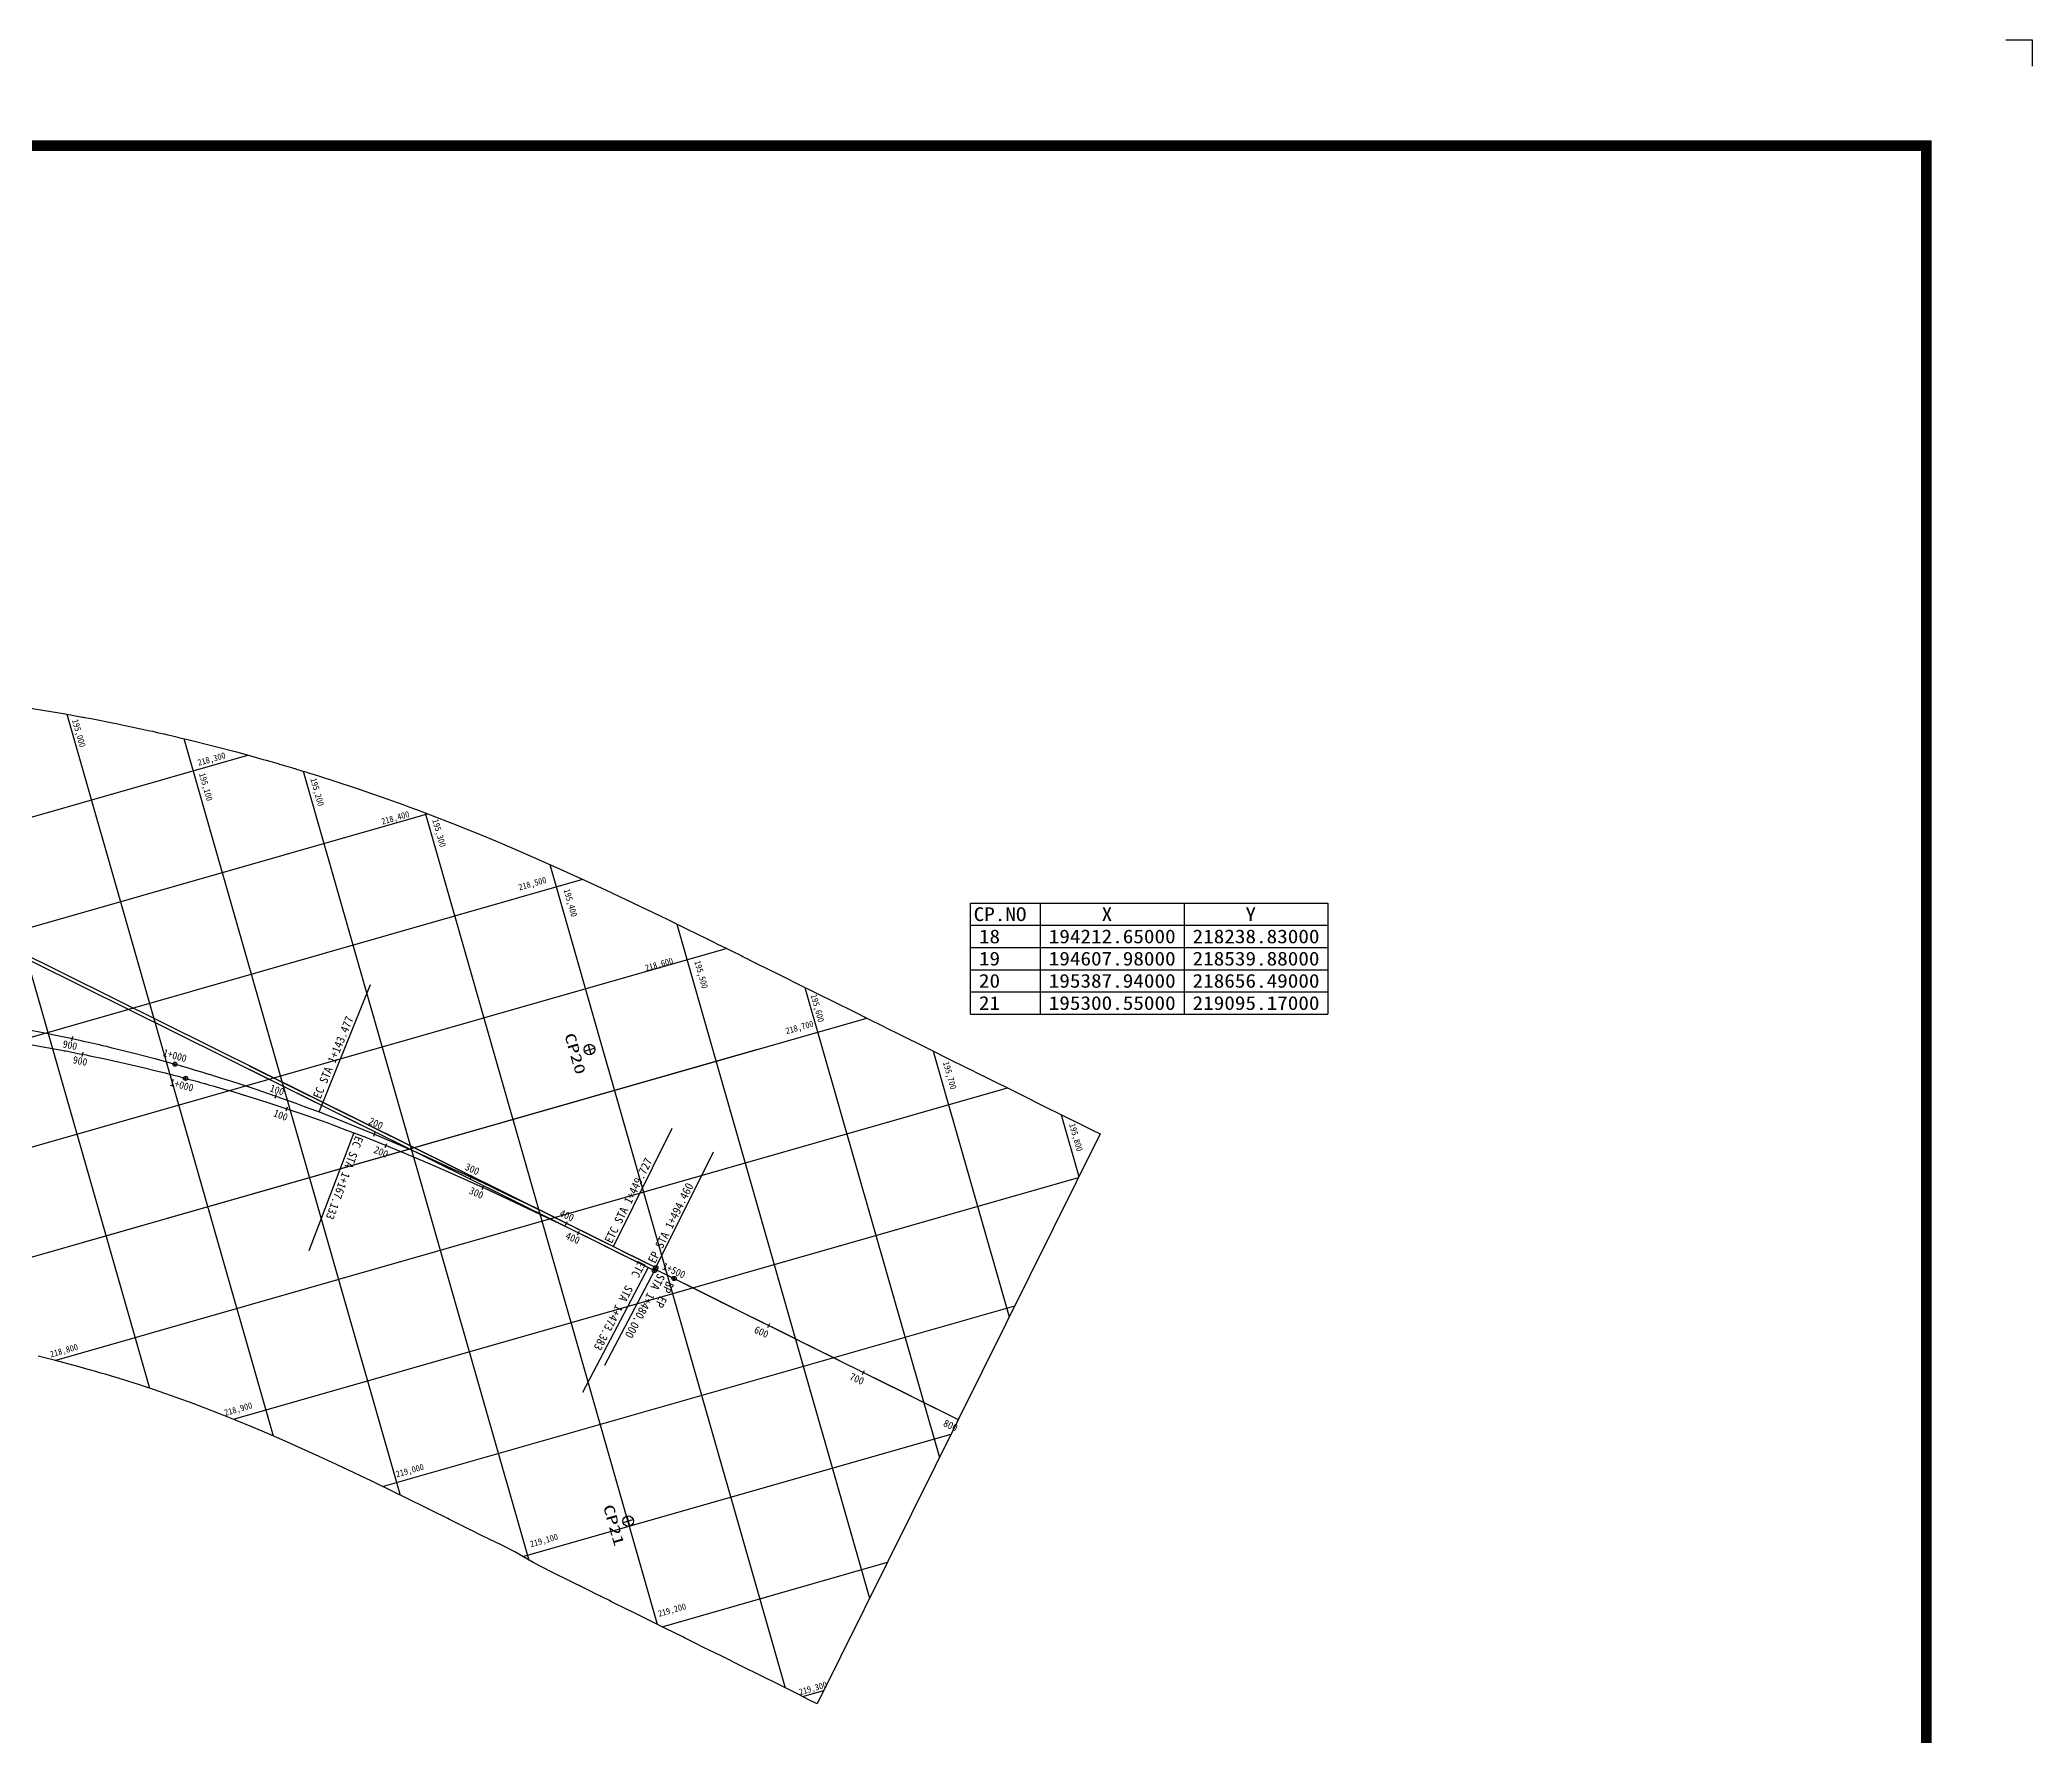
# Model space of a CAD drawing. Header units: feet. Extents: x 224529 to 228734, y 195072 to 198042.
# Drawn here: x 226851 to 228734, y 196439 to 198042 of the extents above; entities that cross this region are included whole.
import ezdxf
from ezdxf.enums import TextEntityAlignment as Align

# ---------------------------------------------------------------- set-up
doc = ezdxf.new("R2010")
doc.units = ezdxf.units.FT
doc.header["$LTSCALE"] = 10
doc.header["$MEASUREMENT"] = 0
for name, color, linetype in [('CA-ALGN-CNTL', 2, 'CONTINUOUS'), ('CA-ALGN-IPSM', 2, 'CONTINUOUS'), ('CA-ALGN-STSM', 2, 'CONTINUOUS'), ('CA-ALGN-SUBL', 1, 'CONTINUOUS'), ('CA-ALGN-SUBT', 2, 'CONTINUOUS'), ('CA-ALGN-TEXT', 3, 'CONTINUOUS'), ('CA-TABL-LIN1', 4, 'CONTINUOUS'), ('CA-TABL-LIN2', 1, 'CONTINUOUS'), ('CA-TABL-TEX2', 3, 'CONTINUOUS'), ('CV-GRID-LINE', 1, 'CONTINUOUS'), ('CV-GRID-TEXT', 4, 'CONTINUOUS'), ('CV-SURV-SYMB', 3, 'CONTINUOUS'), ('CV-SURV-TEXT', 3, 'CONTINUOUS'), ('CX-BORD', 3, 'CONTINUOUS'), ('CX-BORD-LIN1', 4, 'CONTINUOUS'), ('CX-BORD-LIN2', 3, 'CONTINUOUS'), ('CX-BORD-TEX2', 7, 'CONTINUOUS'), ('CX-BORD-TEX3', 6, 'CONTINUOUS'), ('CX-MISC', 2, 'CONTINUOUS'), ('CZ-LIN1', 7, 'CONTINUOUS')]:
    doc.layers.add(name, color=color, linetype=linetype)
doc.styles.add('GHS', font='DotumChe.ttf')
doc.styles.add('HS', font='DotumChe.ttf')
doc.styles.add('RP2', font='DotumChe.ttf')
doc.styles.add('TB_TEXT', font='DotumChe.ttf')
doc.styles.add('TB_WBTXT', font='H2GTRE.TTF')
doc.styles.add('TB_WMTXT', font='DotumChe.ttf')

# ---------------------------------------------------------------- blocks, each defined once
blk = doc.blocks.new('CXBLKA1-KHCA')
at = {"layer": 'CX-BORD-LIN1', "const_width": 2}
blk.add_lwpolyline([(796, 0), (0, 0), (0, 554), (796, 554)], close=True, dxfattribs=at)
at = {"layer": 'CX-MISC'}
blk.add_line((811, 574), (816, 574), dxfattribs=at)
blk.add_lwpolyline([(811, 574), (816, 574), (816, 569)], dxfattribs=at)
at = {"layer": 'CX-BORD-LIN1', "style": 'TB_TEXT'}
for tag, height, p in [('TR_RNUM4', 3, (285.11, 26.64)), ('TR_RDAT4', 3.5, (317.5, 27)), ('TR_DGN4', 3.5, (459.12, 27)), ('TR_CHK4', 3.5, (499.12, 27)), ('TR_APP4', 3.5, (539.12, 27)), ('TR_RDAT3', 3.5, (317.5, 21)), ('TR_DGN3', 3.5, (459.12, 21)), ('TR_CHK3', 3.5, (499.12, 21)), ('TR_APP3', 3.5, (539.12, 21)), ('TR_RNUM3', 3, (285.11, 20.64)), ('TR_RNUM2', 3, (285.11, 14.64)), ('TR_RDAT2', 3.5, (317.5, 15)), ('TR_DGN2', 3.5, (459.12, 15)), ('TR_CHK2', 3.5, (499.12, 15)), ('TR_APP2', 3.5, (539.12, 15)), ('TR_RNUM1', 3, (285.11, 8.64)), ('TR_RDAT1', 3.5, (317.5, 9)), ('TR_DGN1', 3.5, (459.12, 9)), ('TR_CHK1', 3.5, (499.12, 9)), ('TR_APP1', 3.5, (539.12, 9))]:
    blk.add_attdef(tag, text='', height=height, dxfattribs=at).set_placement(p, align=Align.MIDDLE_CENTER)
for tag, p in [('TR_RCON4', (342.3, 27)), ('TR_RCON3', (342.3, 21)), ('TR_RCON2', (342.3, 15)), ('TR_RCON1', (342.3, 9))]:
    blk.add_attdef(tag, text='', height=3.5, dxfattribs=at).set_placement(p, align=Align.MIDDLE_LEFT)
at = {"layer": 'CX-BORD-LIN2', "style": 'TB_TEXT'}
blk.add_attdef('TD_VERSION', text='', height=3, rotation=90, dxfattribs=at).set_placement((800.5, 48.01), align=Align.MIDDLE_CENTER)
at = {"layer": 'CX-BORD-TEX2', "style": 'TB_WMTXT'}
for tag, height, p in [('TB_CNAME', 5, (15.34, 531.83)), ('TB_CSCOP', 4, (16.63, 523.83))]:
    blk.add_attdef(tag, text='', height=height, dxfattribs=at).set_placement(p, align=Align.BOTTOM_LEFT)
at = {"layer": 'CX-BORD-TEX2', "style": 'TB_WBTXT'}
for tag, height, p in [('TB_MTITIL', 10, (398, 533.33)), ('TB_STITL', 7, (398, 518.33))]:
    blk.add_attdef(tag, text='', height=height, dxfattribs=at).set_placement(p, align=Align.MIDDLE_CENTER)
at = {"layer": 'CX-BORD-TEX3', "style": 'TB_TEXT'}
for tag, height, p in [('TD_DCOMP', 4.5, (217.5, 25)), ('TD_CSECT', 4.5, (611, 25)), ('TD_CDIST', 4.5, (656, 25)), ('TD_DNAME_TOP', 4.5, (755, 25)), ('TD_DNAME_MAIN', 4.5, (755, 19.01)), ('TD_CCOMP', 4.5, (217.5, 15)), ('TD_HSCAL', 4.5, (626.7, 15.24)), ('TD_VSCAL', 4.5, (655.78, 15.24)), ('TD_DNAME_BOT', 3, (755, 13.65)), ('TD_CNAME', 5, (65, 5.75)), ('TD_FIELD', 4.5, (182.5, 5.53)), ('TD_CSTEP', 4.5, (253.24, 5.53)), ('TD_DWGCODE', 4.5, (641, 5.39)), ('TD_DWGNO', 4.5, (755, 5.39))]:
    blk.add_attdef(tag, text='', height=height, dxfattribs=at).set_placement(p, align=Align.MIDDLE_CENTER)

msp = doc.modelspace()

# ---------------------------------------------------------------- linework, layer by layer
at = {"layer": 'CA-ALGN-CNTL'}
for points in [[(226841.8, 197091.7), (226851.9, 197089.9), (226871.5, 197086.4), (226873.8, 197085.9), (226875.2, 197085.7), (226888.2, 197083.1), (226891.2, 197082.6), (226894.6, 197081.9), (226898, 197081.2), (226910.8, 197078.5), (226930.3, 197074.2), (226949.8, 197069.6), (226959.5, 197067.3), (226969.2, 197064.9), (226976, 197063.1), (226982.7, 197061.4), (226984.2, 197061), (226988.5, 197059.8), (227000.1, 197056.7), (227001.1, 197056.4), (227001.6, 197056.3), (227002.5, 197056), (227006.5, 197054.9), (227006.9, 197054.8), (227007.8, 197054.5), (227009.4, 197054.1), (227010.3, 197053.8), (227015.5, 197052.4), (227017.4, 197051.8), (227027, 197049), (227029, 197048.5), (227046.2, 197043.3), (227065.3, 197037.3), (227084.3, 197031), (227089, 197029.5), (227093.8, 197027.8), (227094.1, 197027.7), (227094.7, 197027.5), (227103.2, 197024.6), (227122.1, 197017.9), (227126.8, 197016.2), (227126.8, 197016.2), (227140.8, 197010.9), (227147.5, 197008.4), (227159.5, 197003.8), (227178.1, 196996.4), (227196.6, 196988.8), (227215, 196981), (227233.3, 196973), (227251.6, 196964.9), (227269.8, 196956.6), (227288, 196948.2), (227306.1, 196939.7), (227324.1, 196931.1), (227333.1, 196926.7), (227342.1, 196922.4), (227355.6, 196915.8), (227357.4, 196914.9), (227360.1, 196913.6), (227378, 196904.8), (227379.8, 196903.9), (227382.5, 196902.6), (227385.2, 196901.2), (227392.4, 196897.7), (227396, 196895.9), (227413.9, 196887), (227425.9, 196881.1), (227431.8, 196878.1)], [(226842.3, 197105.3), (226861.9, 197101.5), (226864.4, 197101), (226867.3, 197100.4), (226873.7, 197099), (226881.5, 197097.4), (226884, 197096.8), (226888.4, 197095.9), (226891.8, 197095.1), (226896.7, 197094), (226899.6, 197093.3), (226901, 197093), (226904, 197092.3), (226906.9, 197091.7), (226909.8, 197091), (226913.7, 197090.1), (226918.8, 197088.8), (226920.5, 197088.4), (226939.9, 197083.6), (226959.3, 197078.5), (226965, 197076.9), (226978.5, 197073.2), (226980, 197072.8), (226982.4, 197072.1), (226985.3, 197071.3), (226991, 197069.6), (226993, 197069), (226997.7, 197067.6), (227003.5, 197065.9), (227004.9, 197065.5), (227005.4, 197065.3), (227006.4, 197065), (227010.2, 197063.9), (227010.7, 197063.7), (227014, 197062.7), (227015.3, 197062.3), (227016.9, 197061.8), (227020.7, 197060.6), (227025.5, 197059.1), (227036, 197055.8), (227054.9, 197049.5), (227073.9, 197043), (227092.7, 197036.3), (227096, 197035.1), (227100.7, 197033.3), (227101.1, 197033.1), (227101.7, 197032.9), (227111.4, 197029.3), (227114.7, 197028), (227130.1, 197022.1), (227148.6, 197014.6), (227167.1, 197007), (227185.5, 196999.2), (227203.9, 196991.2), (227222.1, 196983), (227240.3, 196974.7), (227258.5, 196966.3), (227276.5, 196957.7), (227294.6, 196949.1), (227312.6, 196940.4), (227330.6, 196931.6), (227348.5, 196922.8), (227355.7, 196919.3), (227357.9, 196918.2), (227366.4, 196913.9), (227369.6, 196912.4), (227371.4, 196911.5), (227380.3, 196907.1), (227382.1, 196906.2), (227384.4, 196905.1), (227384.6, 196904.9), (227391.1, 196901.7), (227393.1, 196900.7), (227398.7, 196897.9), (227402.3, 196896.2), (227420.2, 196887.3), (227433.1, 196880.8)], [(227043.9, 197053.2), (227054.9, 197049.5), (227073.9, 197043), (227092.7, 197036.3), (227096, 197035.1), (227100.7, 197033.3), (227101.1, 197033.1), (227101.7, 197032.9), (227111.4, 197029.3), (227114.7, 197028), (227130.1, 197022.1), (227148.6, 197014.6), (227167.1, 197007), (227185.5, 196999.2), (227203.9, 196991.2), (227222.1, 196983), (227240.3, 196974.7), (227258.5, 196966.3), (227276.5, 196957.7), (227294.6, 196949.1), (227312.6, 196940.4), (227330.6, 196931.6), (227348.5, 196922.8), (227355.7, 196919.3), (227357.9, 196918.2), (227366.4, 196913.9), (227369.6, 196912.4), (227371.4, 196911.5), (227380.3, 196907.1), (227382.1, 196906.2), (227384.4, 196905.1), (227384.6, 196904.9), (227391.1, 196901.7), (227393.1, 196900.7), (227398.7, 196897.9), (227402.3, 196896.2), (227420.2, 196887.3), (227433.1, 196880.8)], [(227041.8, 197044.6), (227046.2, 197043.3), (227065.3, 197037.3), (227084.3, 197031), (227089, 197029.5), (227093.8, 197027.8), (227094.1, 197027.7), (227094.7, 197027.5), (227103.2, 197024.6), (227122.1, 197017.9), (227126.8, 197016.2), (227126.8, 197016.2), (227140.8, 197010.9), (227147.5, 197008.4), (227159.5, 197003.8), (227178.1, 196996.4), (227196.6, 196988.8), (227215, 196981), (227233.3, 196973), (227251.6, 196964.9), (227269.8, 196956.6), (227288, 196948.2), (227306.1, 196939.7), (227324.1, 196931.1), (227333.1, 196926.7), (227342.1, 196922.4), (227355.6, 196915.8), (227357.4, 196914.9), (227360.1, 196913.6), (227378, 196904.8), (227379.8, 196903.9), (227382.5, 196902.6), (227385.2, 196901.2), (227392.4, 196897.7), (227396, 196895.9), (227413.9, 196887), (227425.9, 196881.1), (227431.8, 196878.1)], [(227432.5, 196879.5), (227450.4, 196870.6), (227468.3, 196861.7), (227486.2, 196852.8), (227492.5, 196849.7), (227492.9, 196849.5), (227494.7, 196848.6), (227495.6, 196848.1), (227496.5, 196847.7), (227504.1, 196843.9), (227509.5, 196841.2), (227522, 196835), (227522, 196835), (227524.7, 196833.7), (227540, 196826.1), (227543.4, 196824.4), (227557.9, 196817.2), (227575.8, 196808.3), (227591.9, 196800.3), (227593.7, 196799.5), (227597.3, 196797.7), (227603.1, 196794.8), (227611.6, 196790.6), (227622.4, 196785.2), (227629.5, 196781.7), (227647.4, 196772.8), (227665.4, 196763.9), (227683.3, 196755), (227701.2, 196746.1), (227711.9, 196740.8), (227719.1, 196737.2)], [(227432.5, 196879.5), (227450.4, 196870.6), (227468.3, 196861.7), (227486.2, 196852.8), (227492.5, 196849.7), (227492.9, 196849.5), (227494.7, 196848.6), (227495.6, 196848.1), (227496.5, 196847.7), (227504.1, 196843.9), (227509.5, 196841.2), (227522, 196835), (227522, 196835), (227524.7, 196833.7), (227540, 196826.1), (227543.4, 196824.4), (227557.9, 196817.2), (227575.8, 196808.3), (227591.9, 196800.3), (227593.7, 196799.5), (227597.3, 196797.7), (227603.1, 196794.8), (227611.6, 196790.6), (227622.4, 196785.2), (227629.5, 196781.7), (227647.4, 196772.8), (227665.4, 196763.9), (227683.3, 196755), (227701.2, 196746.1), (227711.9, 196740.8), (227719.1, 196737.2)], [(227432.5, 196879.5), (227450.4, 196870.6), (227468.3, 196861.7), (227486.2, 196852.8), (227492.5, 196849.7), (227492.9, 196849.5), (227494.7, 196848.6), (227495.6, 196848.1), (227496.5, 196847.7), (227504.1, 196843.9), (227509.5, 196841.2), (227522, 196835), (227522, 196835), (227524.7, 196833.7), (227540, 196826.1), (227543.4, 196824.4), (227557.9, 196817.2), (227575.8, 196808.3), (227591.9, 196800.3), (227593.7, 196799.5), (227597.3, 196797.7), (227603.1, 196794.8), (227611.6, 196790.6), (227622.4, 196785.2), (227629.5, 196781.7), (227647.4, 196772.8), (227665.4, 196763.9), (227683.3, 196755), (227701.2, 196746.1), (227711.9, 196740.8), (227719.1, 196737.2)]]:
    msp.add_lwpolyline(points, dxfattribs=at)
at = {"layer": 'CA-ALGN-IPSM', "linetype": 'Continuous'}
for centre in [(227432.5, 196879.5), (227432.5, 196879.5), (227433.1, 196880.8), (227433.1, 196880.8), (227431.8, 196878.1), (227431.8, 196878.1)]:
    msp.add_circle(centre, 2, dxfattribs=at)
at = {"layer": 'CA-ALGN-STSM', "linetype": 'Continuous'}
for p, q in [((226881.1, 197095.4), (226881.9, 197099.3)), ((226890.8, 197080.6), (226891.6, 197084.5)), ((226978, 197071.3), (226979.1, 197075.1)), ((226978, 197071.3), (226979.1, 197075.1)), ((226988, 197057.9), (226989, 197061.7)), ((226988, 197057.9), (226989, 197061.7)), ((227073.2, 197041.1), (227074.5, 197044.9)), ((227073.2, 197041.1), (227074.5, 197044.9)), ((227083.7, 197029.1), (227084.9, 197032.9)), ((227083.7, 197029.1), (227084.9, 197032.9)), ((227166.4, 197005.1), (227167.9, 197008.8)), ((227166.4, 197005.1), (227167.9, 197008.8)), ((227177.3, 196994.5), (227178.8, 196998.2)), ((227177.3, 196994.5), (227178.8, 196998.2)), ((227257.6, 196964.5), (227259.3, 196968.1)), ((227257.6, 196964.5), (227259.3, 196968.1)), ((227269, 196954.8), (227270.6, 196958.4)), ((227269, 196954.8), (227270.6, 196958.4)), ((227347.6, 196921), (227349.4, 196924.6)), ((227347.6, 196921), (227349.4, 196924.6)), ((227359.2, 196911.8), (227361, 196915.4)), ((227359.2, 196911.8), (227361, 196915.4)), ((227449.5, 196868.8), (227451.3, 196872.4)), ((227449.5, 196868.8), (227451.3, 196872.4)), ((227449.5, 196868.8), (227451.3, 196872.4)), ((227449.5, 196868.8), (227451.3, 196872.4)), ((227539.1, 196824.3), (227540.8, 196827.9)), ((227539.1, 196824.3), (227540.8, 196827.9)), ((227539.1, 196824.3), (227540.8, 196827.9)), ((227628.6, 196779.9), (227630.4, 196783.5)), ((227628.6, 196779.9), (227630.4, 196783.5)), ((227628.6, 196779.9), (227630.4, 196783.5)), ((227718.2, 196735.4), (227720, 196739)), ((227718.2, 196735.4), (227720, 196739)), ((227718.2, 196735.4), (227720, 196739))]:
    msp.add_line(p, q, dxfattribs=at)
for centre in [(226978.5, 197073.2), (226988.5, 197059.8), (227450.4, 196870.6), (227450.4, 196870.6)]:
    msp.add_circle(centre, 2, dxfattribs=at)
at = {"layer": 'CA-ALGN-SUBL', "linetype": 'Continuous'}
for p, q in [((227114.7, 197028), (227163.5, 197148.4)), ((227114.7, 197028), (227163.5, 197148.4)), ((227393.1, 196900.7), (227448.6, 197012.8)), ((227393.1, 196900.7), (227448.6, 197012.8)), ((227147.5, 197008.4), (227105, 196896.7)), ((227147.5, 197008.4), (227105, 196896.7)), ((227433.1, 196880.8), (227487.6, 196990.2)), ((227433.1, 196880.8), (227487.6, 196990.2)), ((227425.9, 196881.1), (227363.9, 196762.9)), ((227425.9, 196881.1), (227363.9, 196762.9)), ((227431.8, 196878.1), (227384.7, 196788.4)), ((227431.8, 196878.1), (227384.7, 196788.4))]:
    msp.add_line(p, q, dxfattribs=at)
at = {"layer": 'CA-ALGN-SUBL'}
for points in [[(225455.1, 196737.7), (225699.1, 196927.2), (226639.5, 197274.8), (227433.1, 196880.8)], [(225565.9, 196774.4), (225776.4, 196921.2), (226663.5, 197259.6), (227431.8, 196878.1)], [(227048.6, 197071.7), (227433.1, 196880.8)], [(227047.8, 197068.8), (227431.8, 196878.1)], [(227432.5, 196879.5), (227719.1, 196737.2)], [(227432.5, 196879.5), (227719.1, 196737.2)], [(227432.5, 196879.5), (227719.1, 196737.2)]]:
    msp.add_lwpolyline(points, dxfattribs=at)
at = {"layer": 'CA-TABL-LIN1', "linetype": 'Continuous'}
for p, q in [((227730.6, 197120.5), (227730.6, 197225.5)), ((227730.6, 197225.5), (228068.6, 197225.5)), ((228068.6, 197225.5), (228068.6, 197120.5)), ((227730.6, 197120.5), (228068.6, 197120.5))]:
    msp.add_line(p, q, dxfattribs=at)
at = {"layer": 'CA-TABL-LIN2', "linetype": 'Continuous'}
for p, q in [((227796.6, 197225.5), (227796.6, 197120.5)), ((227932.6, 197225.5), (227932.6, 197120.5)), ((227730.6, 197204.5), (228068.6, 197204.5)), ((227730.6, 197183.5), (228068.6, 197183.5)), ((227730.6, 197162.5), (228068.6, 197162.5)), ((227730.6, 197141.5), (228068.6, 197141.5))]:
    msp.add_line(p, q, dxfattribs=at)
at = {"layer": 'CV-GRID-LINE'}
for p, q in [((226767.6, 197420.2), (226954.4, 196766.8)), ((226876.2, 197404.1), (227071.3, 196721.7)), ((226986.8, 197381), (227191.3, 196665.8)), ((225348.3, 196879.5), (227047.4, 197365.4)), ((227099.6, 197350.3), (227312.9, 196604.3)), ((225412.8, 196793.9), (227217.3, 197310)), ((227214.9, 197310.9), (227434.3, 196543.7)), ((227332.8, 197262.1), (227555.5, 196483.5)), ((225477.2, 196708.3), (227364.1, 197248)), ((227453, 197205.7), (227635.2, 196568.3)), ((225542.1, 196622.9), (227499.7, 197182.7)), ((227574.1, 197145.8), (227701.2, 196701.2)), ((226631.6, 196830.5), (227632.6, 197116.7)), ((226631.6, 196830.5), (227529.6, 197087.3)), ((227695.3, 197085.6), (227767.2, 196834.2)), ((226864.8, 196793.1), (227765.5, 197050.7)), ((227816.5, 197025.4), (227833.2, 196967.1)), ((227033.8, 196737.5), (227832.6, 196965.9)), ((227174.8, 196673.8), (227772.5, 196844.7)), ((227307.3, 196607.7), (227712.3, 196723.5)), ((227439, 196541.3), (227652.1, 196602.3)), ((227571.9, 196475.3), (227591.9, 196481.1))]:
    msp.add_line(p, q, dxfattribs=at)
at = {"layer": 'CV-SURV-SYMB', "linetype": 'Continuous'}
for p, q in [((227365.5, 197085.6), (227375.2, 197088.4)), ((227365.5, 197085.6), (227375.2, 197088.4)), ((227369, 197091.8), (227371.7, 197082.2)), ((227369, 197091.8), (227371.7, 197082.2)), ((227402.1, 196639.8), (227411.8, 196642.6)), ((227402.1, 196639.8), (227411.8, 196642.6)), ((227405.6, 196646), (227408.3, 196636.4)), ((227405.6, 196646), (227408.3, 196636.4))]:
    msp.add_line(p, q, dxfattribs=at)
for centre in [(227370.4, 197087), (227370.4, 197087), (227407, 196641.2), (227407, 196641.2)]:
    msp.add_circle(centre, 5, dxfattribs=at)
at = {"layer": 'CZ-LIN1'}
for points in [[(226828.1, 197412), (226851.6, 197408.3), (226874.7, 197404.4), (226891.1, 197401.4), (226892.1, 197401.2), (226892.9, 197401.1), (226899.1, 197399.9), (226920.9, 197395.6), (226924.6, 197394.9), (226928.2, 197394.1), (226935.7, 197392.6), (226944.7, 197390.6), (226947.9, 197389.9), (226953, 197388.8), (226957.2, 197387.9), (226962.8, 197386.6), (226966.3, 197385.8), (226968.2, 197385.4), (226971.6, 197384.6), (226975, 197383.8), (226978.6, 197383), (226983.2, 197381.9), (226989, 197380.5), (226992, 197379.8), (227014.3, 197374.2), (227036.6, 197368.4), (227044.5, 197366.2), (227059.6, 197362), (227061.9, 197361.4), (227064.7, 197360.6), (227068.3, 197359.6), (227074.8, 197357.7), (227077.4, 197356.9), (227083, 197355.3), (227089.6, 197353.3), (227091.4, 197352.7), (227092.1, 197352.6), (227093.3, 197352.2), (227097.6, 197350.9), (227098.4, 197350.6), (227102.2, 197349.5), (227103.8, 197349), (227105.8, 197348.4), (227110.2, 197347), (227116.1, 197345.1), (227128.7, 197341.1), (227150.9, 197333.8), (227173.3, 197326), (227194.9, 197318.3), (227199.6, 197316.6), (227204.9, 197314.6), (227205.7, 197314.3), (227206.8, 197313.9), (227217.6, 197309.8), (227222.3, 197308), (227240.1, 197301.2), (227261.7, 197292.5), (227283.1, 197283.7), (227304.2, 197274.7), (227325, 197265.6), (227345.5, 197256.4), (227365.7, 197247.2), (227385.6, 197238), (227405.3, 197228.7), (227424.6, 197219.5), (227443.7, 197210.2), (227462.6, 197201), (227481.1, 197191.9), (227488.6, 197188.2), (227490.9, 197187.1), (227499.6, 197182.8), (227502.8, 197181.2), (227504.6, 197180.3), (227513.7, 197175.8), (227515.5, 197174.9), (227517.7, 197173.8), (227518, 197173.6), (227524.5, 197170.4), (227526.5, 197169.4), (227532.1, 197166.6), (227535.7, 197164.9), (227553.6, 197156), (227566.5, 197149.5), (227584.5, 197140.7), (227602.4, 197131.8), (227620.3, 197122.9), (227626.5, 197119.8), (227627, 197119.5), (227628.8, 197118.6), (227629.7, 197118.2), (227630.6, 197117.7), (227638.2, 197114), (227643.6, 197111.3), (227656.1, 197105.1), (227658.8, 197103.7), (227674, 197096.2), (227677.4, 197094.5), (227691.9, 197087.3), (227709.8, 197078.4), (227726, 197070.4), (227727.8, 197069.5), (227731.3, 197067.7), (227737.2, 197064.8), (227745.7, 197060.6), (227756.5, 197055.2), (227763.6, 197051.7), (227781.5, 197042.8), (227799.4, 197033.9), (227817.3, 197025), (227835.2, 197016.1), (227846, 197010.8), (227853.2, 197007.2), (227853.2, 197007.2)], [(227853.2, 197007.2), (227585.7, 196468.5), (227578.5, 196472), (227567.8, 196477.4), (227549.9, 196486.3), (227532, 196495.2), (227514, 196504.1), (227496.1, 196513), (227489, 196516.5), (227478.2, 196521.8), (227469.7, 196526.1), (227463.9, 196529), (227460.3, 196530.7), (227458.5, 196531.6), (227442.4, 196539.6), (227424.5, 196548.5), (227410, 196555.7), (227406.6, 196557.4), (227391.3, 196565), (227388.6, 196566.3), (227376.1, 196572.5), (227370.7, 196575.2), (227363.1, 196579), (227362.2, 196579.4), (227361.3, 196579.9), (227359.5, 196580.8), (227359.1, 196581), (227352.8, 196584.1), (227334.9, 196593), (227317, 196601.9), (227299.7, 196612.1), (227286.8, 196618.6), (227268.9, 196627.4), (227265.3, 196629.2), (227259.7, 196632), (227257.7, 196633), (227251.2, 196636.2), (227251, 196636.3), (227248.8, 196637.4), (227247, 196638.3), (227238.1, 196642.7), (227236.4, 196643.6), (227233.3, 196645.1), (227224.9, 196649.2), (227222.8, 196650.3), (227215.9, 196653.7), (227198.5, 196662.2), (227181.4, 196670.6), (227164.5, 196678.8), (227147.8, 196686.8), (227131.3, 196694.6), (227114.9, 196702.2), (227098.7, 196709.6), (227082.7, 196716.7), (227066.8, 196723.6), (227051.1, 196730.3), (227035.6, 196736.7), (227020, 196743), (227007, 196748), (227005.2, 196748.7), (226996.6, 196751.9), (226996.5, 196752), (226996.4, 196752), (226992.3, 196753.5), (226990.4, 196754.2), (226974.4, 196760), (226959, 196765.3), (226943.2, 196770.5), (226934.8, 196773.2), (226931.2, 196774.3), (226928, 196775.3), (226926.8, 196775.7), (226925.9, 196776), (226922.9, 196776.9), (226922.8, 196776.9), (226919.4, 196777.9), (226918.8, 196778.1), (226918.4, 196778.2), (226917.4, 196778.5), (226912.5, 196780), (226908.5, 196781.2), (226907.3, 196781.5), (226902.3, 196783), (226900.1, 196783.6), (226898.1, 196784.2), (226897.5, 196784.3), (226885.6, 196787.6), (226881.9, 196788.6), (226865.6, 196792.9), (226849, 196797.1)]]:
    msp.add_lwpolyline(points, dxfattribs=at)

# ---------------------------------------------------------------- block references
at = {"layer": 'CX-BORD', "xscale": 5, "yscale": 4.999999999996866}
msp.add_blockref('CXBLKA1-KHCA', (224654.4, 195171.7), dxfattribs=at)

# ---------------------------------------------------------------- texts
at = {"layer": 'CA-ALGN-SUBT', "style": 'GHS'}
for s, rotation, p in [('EC STA 1+143.477', 67.65, (227116.1, 197039.9)), ('EC STA 1+143.477', 67.65, (227116.1, 197039.9)), ('EC STA 1+167.133', 249.9762, (227149.2, 197005.9)), ('EC STA 1+167.133', 249.9762, (227149.2, 197005.9)), ('ETC STA 1+449.727', 63.814, (227391.4, 196903.1)), ('ETC STA 1+449.727', 63.814, (227391.4, 196903.1)), ('EP STA 1+494.460', 63.814, (227432.5, 196884.2)), ('EP STA 1+494.460', 63.814, (227432.5, 196884.2)), (' ETC  STA 1+473.383', 242.678, (227419.1, 196892.5)), (' ETC  STA 1+473.383', 242.678, (227419.1, 196892.5)), (' STA 1+480.000', 241.944, (227437.6, 196880.7)), ('BP EP', 244.3829, (227443.4, 196868.6))]:
    msp.add_text(s, height=8, rotation=rotation, dxfattribs=at).set_placement(p)
at = {"layer": 'CA-ALGN-TEXT', "style": 'GHS'}
for s, rotation, p in [('900', 348.7393, (226871.9, 197089.1)), ('900', 348.7393, (226881.5, 197074.2)), ('1+000', 344.4425, (226966.6, 197081)), ('1+000', 345.3503, (226973, 197052.9)), ('100', 340.9501, (227067.5, 197047.7)), ('100', 340.9501, (227067.5, 197047.7)), ('100', 338.9745, (227070.9, 197024.2)), ('100', 338.9745, (227070.9, 197024.2)), ('200', 335.9237, (227160.8, 197016.9)), ('200', 335.9237, (227160.8, 197016.9)), ('200', 335.9237, (227165.7, 196989.8)), ('200', 335.9237, (227165.7, 196989.8)), ('300', 335.9237, (227251.9, 196973.6)), ('300', 335.9237, (227251.9, 196973.6)), ('300', 335.9237, (227255.9, 196951.1)), ('300', 335.9237, (227255.9, 196951.1)), ('400', 335.9237, (227341.4, 196929.8)), ('400', 335.9237, (227341.4, 196929.8)), ('400', 335.9237, (227347, 196908.4)), ('400', 335.9237, (227347, 196908.4)), ('1+500', 335.9237, (227438.5, 196879.6)), ('1+500', 335.9237, (227438.5, 196879.6)), ('600', 335.9237, (227525.4, 196819.6)), ('600', 335.9237, (227525.4, 196819.6)), ('600', 335.9237, (227525.4, 196819.6)), ('700', 335.9237, (227615.6, 196775.3)), ('700', 335.9237, (227615.6, 196775.3)), ('700', 335.9237, (227615.6, 196775.3)), ('800', 335.9237, (227704.2, 196731.3)), ('800', 335.9237, (227704.2, 196731.3)), ('800', 335.9237, (227704.2, 196731.3))]:
    msp.add_text(s, height=7, rotation=rotation, dxfattribs=at).set_placement(p)
at = {"layer": 'CA-TABL-TEX2', "style": 'RP2', "width": 1.128305}
for s, p, p2 in [('CP.NO', (227733.6, 197208.5), (227783.6, 197208.5)), ('X', (227854.6, 197208.5), (227864.6, 197208.5)), ('Y', (227990.6, 197208.5), (228000.6, 197208.5)), ('18', (227738.6, 197187.5), (227758.6, 197187.5)), ('194212.65000', (227804.6, 197187.5), (227924.6, 197187.5)), ('218238.83000', (227940.6, 197187.5), (228060.6, 197187.5)), ('194607.98000', (227804.6, 197166.5), (227924.6, 197166.5)), ('218539.88000', (227940.6, 197166.5), (228060.6, 197166.5)), ('20', (227738.6, 197145.5), (227758.6, 197145.5)), ('195387.94000', (227804.6, 197145.5), (227924.6, 197145.5)), ('218656.49000', (227940.6, 197145.5), (228060.6, 197145.5)), ('21', (227738.6, 197124.5), (227758.6, 197124.5)), ('195300.55000', (227804.6, 197124.5), (227924.6, 197124.5)), ('219095.17000', (227940.6, 197124.5), (228060.6, 197124.5))]:
    msp.add_text(s, height=13, dxfattribs=at).set_placement(p, p2, align=Align.FIT)
msp.add_text('19', height=13, rotation=360, dxfattribs=at).set_placement((227738.6, 197166.5), (227758.6, 197166.5), align=Align.FIT)
at = {"layer": 'CV-GRID-TEXT', "style": 'HS'}
for s, rotation, p in [('195,000', 285.9599, (226881.1, 197398.4)), ('218,300', 15.9599, (227000.8, 197355.2)), ('195,100', 285.9599, (227001.2, 197347.6)), ('195,200', 285.9599, (227106.4, 197342.8)), ('218,400', 15.9599, (227174.6, 197299.6)), ('195,300', 285.9599, (227221.7, 197304)), ('218,500', 15.9599, (227304.2, 197237.4)), ('195,400', 285.9599, (227345.9, 197238)), ('218,600', 15.9599, (227423.9, 197161.1)), ('195,500', 285.9599, (227469.5, 197170.2)), ('195,600', 285.9599, (227579.4, 197138.4)), ('218,700', 15.9599, (227556.7, 197101.5)), ('195,700', 285.9599, (227704.5, 197074.8)), ('195,800', 285.9599, (227823.8, 197016.3)), ('218,800', 15.9599, (226861.3, 196795.9)), ('218,900', 15.9599, (227026.1, 196740.6)), ('219,000', 15.9599, (227188.3, 196682.5)), ('219,100', 15.9599, (227315.1, 196616.4)), ('219,200', 15.9599, (227436.2, 196550.6)), ('219,300', 15.9599, (227569.5, 196476.6))]:
    msp.add_text(s, height=6, rotation=rotation, dxfattribs=at).set_placement(p)
at = {"layer": 'CV-SURV-TEXT', "style": 'RP2', "width": 1.466797}
for s, p, p2 in [('CP20', (227346.6, 197101), (227357.6, 197062.5)), ('CP20', (227346.6, 197101), (227357.6, 197062.5)), ('CP21', (227383.2, 196655.2), (227394.2, 196616.7)), ('CP21', (227383.2, 196655.2), (227394.2, 196616.7))]:
    msp.add_text(s, height=10, rotation=285.9599, dxfattribs=at).set_placement(p, p2, align=Align.FIT)

doc.saveas('drawing.dxf')
